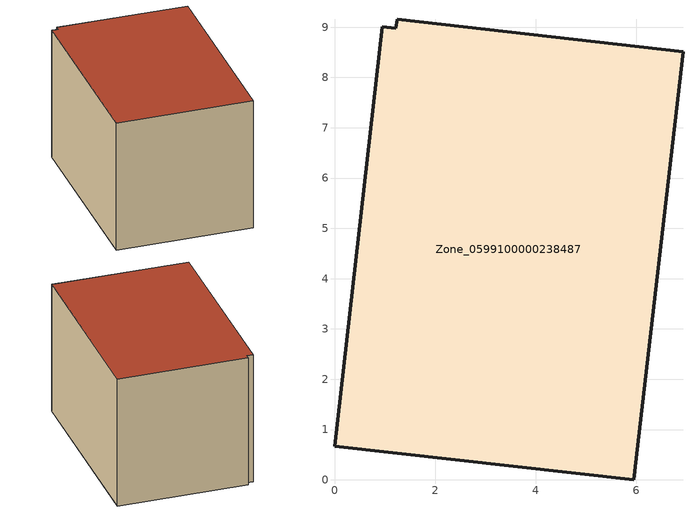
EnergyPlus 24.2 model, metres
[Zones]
Zone_0599100000238487
 floor ground (C_G): 5.95,0 0,0.67 0.95,9.01 1.22,8.98 1.25,9.16 6.93,8.51 z1.49
 wall outside (C_F): 5.95,0 6.93,8.51 1.25,9.16 1.22,8.98 0.95,9.01 0,0.67 5.95,0 z1.49:7.49
 roof outside (C_R): 0,0.67 5.95,0 6.93,8.51 1.25,9.16 1.22,8.98 0.95,9.01 z7.49
[BUILDING]
Pand.0599100000238487: North Axis=0; Terrain=City; Loads Convergence Tolerance Value=0.04; Temperature Convergence Tolerance Value=0.4; Solar Distribution=FullExterior; Maximum Number of Warmup Days=25; Minimum Number of Warmup Days=1
[Site:Location]
Rotterdam.The.Hague.AP_ZH_NLD Design_Conditions: Latitude=51.96; Longitude=4.45; Time Zone=1; Elevation=-4.5
[SITE:GROUNDTEMPERATURE:BUILDINGSURFACE]
18, 18, 18, 18, 18, 18, 18, 18, 18, 18, 18, 18
[MATERIAL] Thermal Absorptance=0.9; Solar Absorptance=0.7; Visible Absorptance=0.7
Name | Roughness | Thickness | Conductivity | Density | Specific Heat
G.TC.1946-1964 | MediumSmooth | 0.15 | 1 | 540 | 1210
F.TC.1946-1964 | Rough | 0.3 | 0.857143 | 1920 | 840
R.TC.1946-1964 | MediumRough | 0.2 | 0.235294 | 1500 | 1000
[CONSTRUCTION]
C_G: G.TC.1946-1964
C_F: F.TC.1946-1964
C_R: R.TC.1946-1964
[ZONE]
Zone_0599100000238487: Type=1; Multiplier=1; Ceiling Height=Autocalculate; Volume=Autocalculate; Floor Area=autocalculate; Part of Total Floor Area=Yes
[ZONEINFILTRATION:DESIGNFLOWRATE]
Infil_Zone_0599100000238487: Zone or ZoneList or Space or SpaceList=Zone_0599100000238487; Schedule=AlwaysOn; Design Flow Rate Calculation Method=Flow/Area; Flow Rate per Floor Area=0.003; Constant Term Coefficient=1; Temperature Term Coefficient=0; Velocity Term Coefficient=0; Velocity Squared Term Coefficient=0
[HVACTEMPLATE:ZONE:IDEALLOADSAIRSYSTEM]
Zone_0599100000238487: Maximum Heating Supply Air Temperature=50; Minimum Cooling Supply Air Temperature=13; Maximum Heating Supply Air Humidity Ratio=0.0156; Minimum Cooling Supply Air Humidity Ratio=0.0077; Heating Limit=NoLimit; Cooling Limit=NoLimit; Dehumidification Control Type=ConstantSensibleHeatRatio; Cooling Sensible Heat Ratio=0.7; Dehumidification Setpoint=60; Humidification Control Type=None; Humidification Setpoint=30; Outdoor Air Method=None; Outdoor Air Flow Rate per Person=0.00944; Outdoor Air Flow Rate per Zone Floor Area=0; Outdoor Air Flow Rate per Zone=0; Demand Controlled Ventilation Type=None; Outdoor Air Economizer Type=NoEconomizer; Heat Recovery Type=None; Sensible Heat Recovery Effectiveness=0.7; Latent Heat Recovery Effectiveness=0.65
[ZONECONTROL:THERMOSTAT]
ThermostatControl_Zone_0599100000238487: Zone or ZoneList=Zone_0599100000238487; Control Type Schedule=DualSetpointControlType; Control 1=Thermostat_Zone_0599100000238487; Temperature Difference Between Cutout And Setpoint=0
[THERMOSTATSETPOINT:DUALSETPOINT]
Thermostat_Zone_0599100000238487: Heating Setpoint Temperature Schedule=HeatingSetpoint_Zone_0599100000238487; Cooling Setpoint Temperature Schedule=CoolingSetpoint_Zone_0599100000238487
[SCHEDULE:COMPACT]
HeatingSetpoint_Zone_0599100000238487: Through: 12/31, For: AllDays, Until: 24:00, 21
CoolingSetpoint_Zone_0599100000238487: Through: 12/31, For: AllDays, Until: 24:00, 24
DualSetpointControlType: Through: 12/31, For: AllDays, Until: 24:00, 4
AlwaysOn: Through: 12/31, For: AllDays, Until: 24:00, 1
